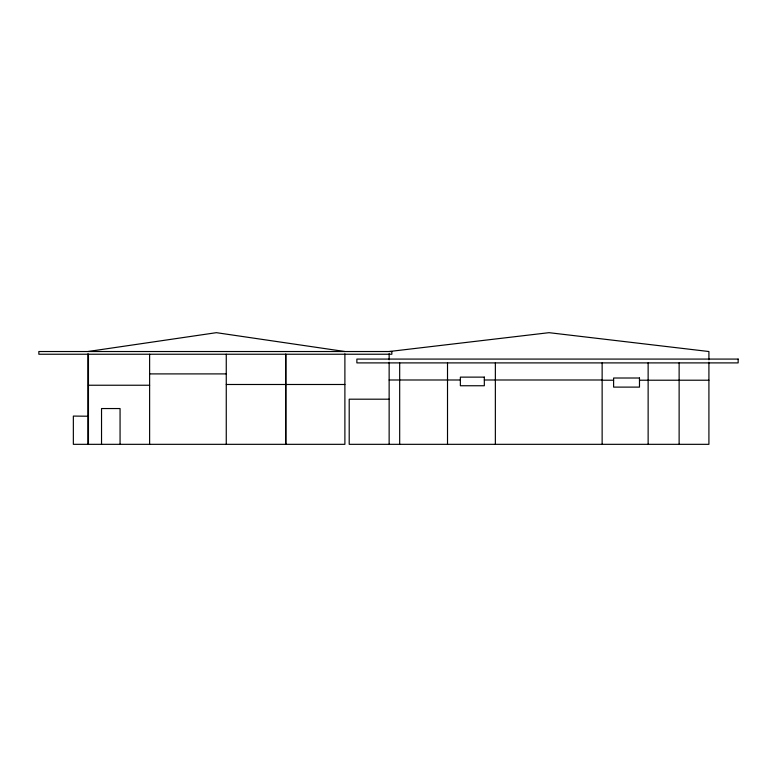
<?xml version="1.0" encoding="UTF-8"?>
<svg xmlns="http://www.w3.org/2000/svg" width="777" height="777" viewBox="0 0 777 777"><rect width="100%" height="100%" fill="white"/><g stroke="black" fill="none" stroke-linecap="round" stroke-linejoin="round"><path stroke-width="1.17" d="M87.888 351.525L216.394 332.673L344.891 351.525M389.141 351.525L549.028 332.673L708.915 351.525L708.915 359.829M149.718 373.902L226.088 373.902M389.141 379.992L460.363 379.992M484.324 379.992L495.357 379.992M495.736 379.992L602.33 379.992M602.136 380.215L613.607 380.215M639.481 380.215L708.915 380.215M226.262 384.489L344.891 384.489M88.452 385.237L149.621 385.237M389.141 399.193L349.203 399.193L349.203 444.327L708.915 444.327L708.915 362.199M88.452 416.229L73.349 416.083L73.349 444.327L344.891 444.327L344.891 353.875M679.127 362.898L679.127 444.327M648.135 362.898L648.135 444.327M602.136 362.898L602.136 444.327M495.357 362.898L495.357 444.327M447.513 362.898L447.513 444.327M399.679 362.898L399.679 444.327M389.141 353.681L389.141 359.829M389.141 362.199L389.141 444.327M285.839 354.234L285.839 444.327M285.713 354.234L285.713 444.327M226.262 354.234L226.262 444.327M149.621 354.234L149.621 444.327M120.066 444.327L120.066 408.547L101.534 408.547L101.534 444.327M88.452 354.234L88.452 444.327M87.888 353.875L87.888 444.327M391.851 351.525L38.85 351.525L38.85 354.234L391.851 354.234L391.851 351.525M738.15 359.081L356.876 359.081L356.876 362.898L738.15 362.898L738.15 359.081M484.324 377.127L460.363 377.127L460.363 385.751L484.324 385.751L484.324 377.127M639.481 378.01L613.607 378.01L613.607 387.111L639.481 387.111L639.481 378.01"/></g></svg>
